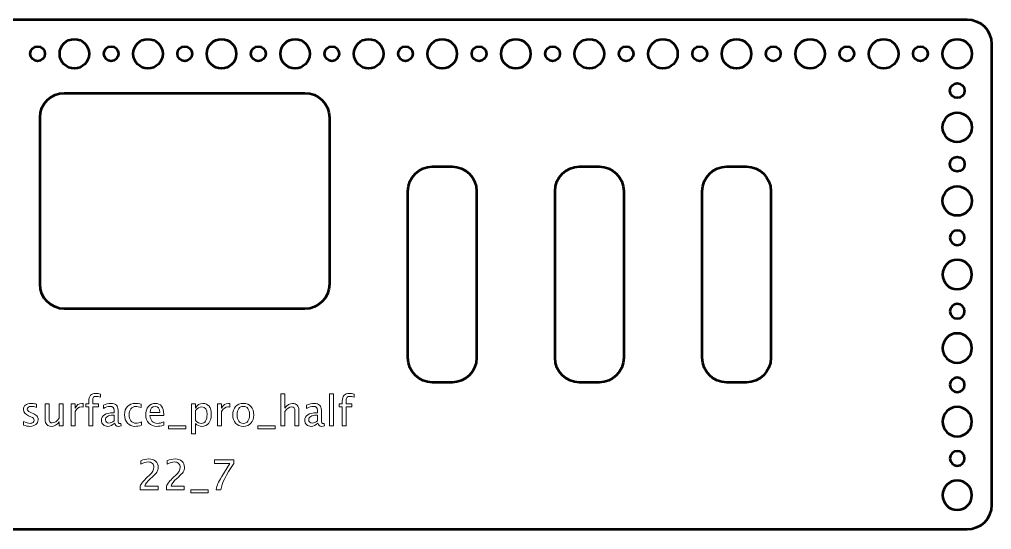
# Model space of a CAD drawing. Header units: centimetres. Extents: x -16.4 to 16.4, y -11.2 to 11.2.
# Drawn here: x -3.37 to 16.45, y 0.8 to 11.2 of the extents above; entities that cross this region are included whole.
import ezdxf

# ---------------------------------------------------------------- set-up
doc = ezdxf.new("R2010")
doc.units = ezdxf.units.CM
doc.header["$MEASUREMENT"] = 0
doc.layers.add('Layer 1', color=7, linetype='Continuous')

msp = doc.modelspace()

# ---------------------------------------------------------------- linework, layer by layer
at = {"layer": 'Layer 1', "lineweight": 53}
for centre, major_axis in [((-2.25001, 10.49999), (0, 0.30001)), ((-0.75001, 10.49999), (0, 0.30001)), ((0.74999, 10.49999), (0, 0.30001)), ((2.24999, 10.49999), (0, 0.30001)), ((3.74999, 10.49999), (0, 0.30001)), ((5.24999, 10.49999), (0, 0.30001)), ((6.74999, 10.49999), (0, 0.30001)), ((8.24999, 10.49999), (0, 0.30001)), ((9.74999, 10.49999), (0, 0.30001)), ((11.24999, 10.49999), (0, 0.30001)), ((12.74999, 10.49999), (0, 0.30001)), ((14.24999, 10.49999), (0, 0.30001)), ((15.74999, 10.49999), (0, 0.30001)), ((-3, 10.5), (0, 0.15)), ((-1.5, 10.5), (0, 0.15)), ((0, 10.5), (0, 0.15)), ((1.5, 10.5), (0, 0.15)), ((3, 10.5), (0, 0.15)), ((4.5, 10.5), (0, 0.15)), ((6, 10.5), (0, 0.15)), ((7.5, 10.5), (0, 0.15)), ((9, 10.5), (0, 0.15)), ((10.5, 10.5), (0, 0.15)), ((12, 10.5), (0, 0.15)), ((13.5, 10.5), (0, 0.15)), ((15, 10.5), (0, 0.15))]:
    msp.add_ellipse(centre, major_axis=major_axis, ratio=1, dxfattribs=at)
for points, knots in [([(16.45, 1.3), (16.45, 1.3), (16.45, 10.7), (16.45, 10.7), (16.45, 10.7), (16.45, 10.97614), (16.22614, 11.2), (15.95, 11.2), (15.95, 11.2), (15.95, 11.2), (-15.95, 11.2), (-15.95, 11.2), (-15.95, 11.2), (-16.22614, 11.2), (-16.45, 10.97614), (-16.45, 10.7), (-16.45, 10.7), (-16.45, 10.7), (-16.45, 1.3), (-16.45, 1.3), (-16.45, 1.3), (-16.45, 1.02386), (-16.22614, 0.8), (-15.95, 0.8), (-15.95, 0.8), (-15.95, 0.8), (15.95, 0.8), (15.95, 0.8), (15.95, 0.8), (16.22614, 0.8), (16.45, 1.02386), (16.45, 1.3)], [0, 0, 0, 0, 0.11111111, 0.11111111, 0.11111111, 0.11111111, 0.22222222, 0.22222222, 0.22222222, 0.22222222, 0.33333333, 0.33333333, 0.33333333, 0.33333333, 0.44444444, 0.44444444, 0.44444444, 0.44444444, 0.55555556, 0.55555556, 0.55555556, 0.55555556, 0.66666667, 0.66666667, 0.66666667, 0.66666667, 0.77777778, 0.77777778, 0.77777778, 0.77777778, 1, 1, 1, 1]), ([(15.9, 9.75), (15.9, 9.83284), (15.83284, 9.9), (15.75, 9.9), (15.75, 9.9), (15.66716, 9.9), (15.6, 9.83284), (15.6, 9.75), (15.6, 9.75), (15.6, 9.66716), (15.66716, 9.6), (15.75, 9.6), (15.75, 9.6), (15.83284, 9.6), (15.9, 9.66716), (15.9, 9.75)], [0, 0, 0, 0, 0.2, 0.2, 0.2, 0.2, 0.4, 0.4, 0.4, 0.4, 0.6, 0.6, 0.6, 0.6, 1, 1, 1, 1]), ([(2.95, 5.8), (2.95, 5.8), (2.95, 9.2), (2.95, 9.2), (2.95, 9.2), (2.95, 9.47614), (2.72614, 9.7), (2.45, 9.7), (2.45, 9.7), (2.45, 9.7), (-2.45, 9.7), (-2.45, 9.7), (-2.45, 9.7), (-2.72614, 9.7), (-2.95, 9.47614), (-2.95, 9.2), (-2.95, 9.2), (-2.95, 9.2), (-2.95, 5.8), (-2.95, 5.8), (-2.95, 5.8), (-2.95, 5.52386), (-2.72614, 5.3), (-2.45, 5.3), (-2.45, 5.3), (-2.45, 5.3), (2.45, 5.3), (2.45, 5.3), (2.45, 5.3), (2.72614, 5.3), (2.95, 5.52386), (2.95, 5.8)], [0, 0, 0, 0, 0.11111111, 0.11111111, 0.11111111, 0.11111111, 0.22222222, 0.22222222, 0.22222222, 0.22222222, 0.33333333, 0.33333333, 0.33333333, 0.33333333, 0.44444444, 0.44444444, 0.44444444, 0.44444444, 0.55555556, 0.55555556, 0.55555556, 0.55555556, 0.66666667, 0.66666667, 0.66666667, 0.66666667, 0.77777778, 0.77777778, 0.77777778, 0.77777778, 1, 1, 1, 1]), ([(16.05, 9), (16.05, 9.16569), (15.91569, 9.3), (15.75, 9.3), (15.75, 9.3), (15.58431, 9.3), (15.45, 9.16569), (15.45, 9), (15.45, 9), (15.45, 8.83431), (15.58431, 8.7), (15.75, 8.7), (15.75, 8.7), (15.91569, 8.7), (16.05, 8.83431), (16.05, 9)], [0, 0, 0, 0, 0.2, 0.2, 0.2, 0.2, 0.4, 0.4, 0.4, 0.4, 0.6, 0.6, 0.6, 0.6, 1, 1, 1, 1]), ([(15.9, 8.25), (15.9, 8.33284), (15.83284, 8.4), (15.75, 8.4), (15.75, 8.4), (15.66716, 8.4), (15.6, 8.33284), (15.6, 8.25), (15.6, 8.25), (15.6, 8.16716), (15.66716, 8.1), (15.75, 8.1), (15.75, 8.1), (15.83284, 8.1), (15.9, 8.16716), (15.9, 8.25)], [0, 0, 0, 0, 0.2, 0.2, 0.2, 0.2, 0.4, 0.4, 0.4, 0.4, 0.6, 0.6, 0.6, 0.6, 1, 1, 1, 1]), ([(5.95, 4.3), (5.95, 4.3), (5.95, 7.7), (5.95, 7.7), (5.95, 7.7), (5.95, 7.97614), (5.72614, 8.2), (5.45, 8.2), (5.45, 8.2), (5.45, 8.2), (5.05, 8.2), (5.05, 8.2), (5.05, 8.2), (4.77386, 8.2), (4.55, 7.97614), (4.55, 7.7), (4.55, 7.7), (4.55, 7.7), (4.55, 4.3), (4.55, 4.3), (4.55, 4.3), (4.55, 4.02386), (4.77386, 3.8), (5.05, 3.8), (5.05, 3.8), (5.05, 3.8), (5.45, 3.8), (5.45, 3.8), (5.45, 3.8), (5.72614, 3.8), (5.95, 4.02386), (5.95, 4.3)], [0, 0, 0, 0, 0.11111111, 0.11111111, 0.11111111, 0.11111111, 0.22222222, 0.22222222, 0.22222222, 0.22222222, 0.33333333, 0.33333333, 0.33333333, 0.33333333, 0.44444444, 0.44444444, 0.44444444, 0.44444444, 0.55555556, 0.55555556, 0.55555556, 0.55555556, 0.66666667, 0.66666667, 0.66666667, 0.66666667, 0.77777778, 0.77777778, 0.77777778, 0.77777778, 1, 1, 1, 1]), ([(8.95, 4.3), (8.95, 4.3), (8.95, 7.7), (8.95, 7.7), (8.95, 7.7), (8.95, 7.97614), (8.72614, 8.2), (8.45, 8.2), (8.45, 8.2), (8.45, 8.2), (8.05, 8.2), (8.05, 8.2), (8.05, 8.2), (7.77386, 8.2), (7.55, 7.97614), (7.55, 7.7), (7.55, 7.7), (7.55, 7.7), (7.55, 4.3), (7.55, 4.3), (7.55, 4.3), (7.55, 4.02386), (7.77386, 3.8), (8.05, 3.8), (8.05, 3.8), (8.05, 3.8), (8.45, 3.8), (8.45, 3.8), (8.45, 3.8), (8.72614, 3.8), (8.95, 4.02386), (8.95, 4.3)], [0, 0, 0, 0, 0.11111111, 0.11111111, 0.11111111, 0.11111111, 0.22222222, 0.22222222, 0.22222222, 0.22222222, 0.33333333, 0.33333333, 0.33333333, 0.33333333, 0.44444444, 0.44444444, 0.44444444, 0.44444444, 0.55555556, 0.55555556, 0.55555556, 0.55555556, 0.66666667, 0.66666667, 0.66666667, 0.66666667, 0.77777778, 0.77777778, 0.77777778, 0.77777778, 1, 1, 1, 1]), ([(11.95, 4.3), (11.95, 4.3), (11.95, 7.7), (11.95, 7.7), (11.95, 7.7), (11.95, 7.97614), (11.72614, 8.2), (11.45, 8.2), (11.45, 8.2), (11.45, 8.2), (11.05, 8.2), (11.05, 8.2), (11.05, 8.2), (10.77386, 8.2), (10.55, 7.97614), (10.55, 7.7), (10.55, 7.7), (10.55, 7.7), (10.55, 4.3), (10.55, 4.3), (10.55, 4.3), (10.55, 4.02386), (10.77386, 3.8), (11.05, 3.8), (11.05, 3.8), (11.05, 3.8), (11.45, 3.8), (11.45, 3.8), (11.45, 3.8), (11.72614, 3.8), (11.95, 4.02386), (11.95, 4.3)], [0, 0, 0, 0, 0.11111111, 0.11111111, 0.11111111, 0.11111111, 0.22222222, 0.22222222, 0.22222222, 0.22222222, 0.33333333, 0.33333333, 0.33333333, 0.33333333, 0.44444444, 0.44444444, 0.44444444, 0.44444444, 0.55555556, 0.55555556, 0.55555556, 0.55555556, 0.66666667, 0.66666667, 0.66666667, 0.66666667, 0.77777778, 0.77777778, 0.77777778, 0.77777778, 1, 1, 1, 1]), ([(16.05, 7.5), (16.05, 7.66569), (15.91569, 7.8), (15.75, 7.8), (15.75, 7.8), (15.58431, 7.8), (15.45, 7.66569), (15.45, 7.5), (15.45, 7.5), (15.45, 7.33431), (15.58431, 7.2), (15.75, 7.2), (15.75, 7.2), (15.91569, 7.2), (16.05, 7.33431), (16.05, 7.5)], [0, 0, 0, 0, 0.2, 0.2, 0.2, 0.2, 0.4, 0.4, 0.4, 0.4, 0.6, 0.6, 0.6, 0.6, 1, 1, 1, 1]), ([(15.6, 6.75), (15.6, 6.83284), (15.66716, 6.9), (15.75, 6.9), (15.75, 6.9), (15.83284, 6.9), (15.9, 6.83284), (15.9, 6.75), (15.9, 6.75), (15.9, 6.66716), (15.83284, 6.6), (15.75, 6.6), (15.75, 6.6), (15.66716, 6.6), (15.6, 6.66716), (15.6, 6.75)], [0, 0, 0, 0, 0.2, 0.2, 0.2, 0.2, 0.4, 0.4, 0.4, 0.4, 0.6, 0.6, 0.6, 0.6, 1, 1, 1, 1]), ([(15.45, 6), (15.45, 6.16569), (15.58431, 6.3), (15.75, 6.3), (15.75, 6.3), (15.91569, 6.3), (16.05, 6.16569), (16.05, 6), (16.05, 6), (16.05, 5.83431), (15.91569, 5.7), (15.75, 5.7), (15.75, 5.7), (15.58431, 5.7), (15.45, 5.83431), (15.45, 6)], [0, 0, 0, 0, 0.2, 0.2, 0.2, 0.2, 0.4, 0.4, 0.4, 0.4, 0.6, 0.6, 0.6, 0.6, 1, 1, 1, 1]), ([(15.6, 5.25), (15.6, 5.33284), (15.66716, 5.4), (15.75, 5.4), (15.75, 5.4), (15.83284, 5.4), (15.9, 5.33284), (15.9, 5.25), (15.9, 5.25), (15.9, 5.16716), (15.83284, 5.1), (15.75, 5.1), (15.75, 5.1), (15.66716, 5.1), (15.6, 5.16716), (15.6, 5.25)], [0, 0, 0, 0, 0.2, 0.2, 0.2, 0.2, 0.4, 0.4, 0.4, 0.4, 0.6, 0.6, 0.6, 0.6, 1, 1, 1, 1]), ([(15.45, 4.5), (15.45, 4.66569), (15.58431, 4.8), (15.75, 4.8), (15.75, 4.8), (15.91569, 4.8), (16.05, 4.66569), (16.05, 4.5), (16.05, 4.5), (16.05, 4.33431), (15.91569, 4.2), (15.75, 4.2), (15.75, 4.2), (15.58431, 4.2), (15.45, 4.33431), (15.45, 4.5)], [0, 0, 0, 0, 0.2, 0.2, 0.2, 0.2, 0.4, 0.4, 0.4, 0.4, 0.6, 0.6, 0.6, 0.6, 1, 1, 1, 1]), ([(15.6, 3.75), (15.6, 3.83284), (15.66716, 3.9), (15.75, 3.9), (15.75, 3.9), (15.83284, 3.9), (15.9, 3.83284), (15.9, 3.75), (15.9, 3.75), (15.9, 3.66716), (15.83284, 3.6), (15.75, 3.6), (15.75, 3.6), (15.66716, 3.6), (15.6, 3.66716), (15.6, 3.75)], [0, 0, 0, 0, 0.2, 0.2, 0.2, 0.2, 0.4, 0.4, 0.4, 0.4, 0.6, 0.6, 0.6, 0.6, 1, 1, 1, 1]), ([(15.45, 3), (15.45, 3.16569), (15.58431, 3.3), (15.75, 3.3), (15.75, 3.3), (15.91569, 3.3), (16.05, 3.16569), (16.05, 3), (16.05, 3), (16.05, 2.83431), (15.91569, 2.7), (15.75, 2.7), (15.75, 2.7), (15.58431, 2.7), (15.45, 2.83431), (15.45, 3)], [0, 0, 0, 0, 0.2, 0.2, 0.2, 0.2, 0.4, 0.4, 0.4, 0.4, 0.6, 0.6, 0.6, 0.6, 1, 1, 1, 1]), ([(15.6, 2.25), (15.6, 2.33284), (15.66716, 2.4), (15.75, 2.4), (15.75, 2.4), (15.83284, 2.4), (15.9, 2.33284), (15.9, 2.25), (15.9, 2.25), (15.9, 2.16716), (15.83284, 2.1), (15.75, 2.1), (15.75, 2.1), (15.66716, 2.1), (15.6, 2.16716), (15.6, 2.25)], [0, 0, 0, 0, 0.2, 0.2, 0.2, 0.2, 0.4, 0.4, 0.4, 0.4, 0.6, 0.6, 0.6, 0.6, 1, 1, 1, 1]), ([(15.45, 1.5), (15.45, 1.66569), (15.58431, 1.8), (15.75, 1.8), (15.75, 1.8), (15.91569, 1.8), (16.05, 1.66569), (16.05, 1.5), (16.05, 1.5), (16.05, 1.33431), (15.91569, 1.2), (15.75, 1.2), (15.75, 1.2), (15.58431, 1.2), (15.45, 1.33431), (15.45, 1.5)], [0, 0, 0, 0, 0.2, 0.2, 0.2, 0.2, 0.4, 0.4, 0.4, 0.4, 0.6, 0.6, 0.6, 0.6, 1, 1, 1, 1])]:
    msp.add_open_spline(points, degree=3, knots=knots, dxfattribs=at)
at = {"layer": 'Layer 1', "color": 5, "lineweight": 9}
for points, knots in [([(-1.95589, 2.91378), (-1.95589, 2.91378), (-1.95589, 3.30155), (-1.95589, 3.30155), (-1.95589, 3.30155), (-1.95589, 3.30155), (-2.01953, 3.30155), (-2.01953, 3.30155), (-2.01953, 3.30155), (-2.01953, 3.30155), (-2.01953, 3.36252), (-2.01953, 3.36252), (-2.01953, 3.36252), (-2.01953, 3.36252), (-1.95589, 3.36252), (-1.95589, 3.36252), (-1.95589, 3.36252), (-1.95589, 3.36252), (-1.95589, 3.41628), (-1.95589, 3.41628), (-1.95589, 3.41628), (-1.95589, 3.52324), (-1.90706, 3.57672), (-1.80942, 3.57672), (-1.80942, 3.57672), (-1.78204, 3.57672), (-1.751, 3.57221), (-1.71628, 3.56318), (-1.71628, 3.56318), (-1.71628, 3.56318), (-1.71628, 3.49798), (-1.71628, 3.49798), (-1.71628, 3.49798), (-1.75311, 3.50984), (-1.7826, 3.51576), (-1.80476, 3.51576), (-1.80476, 3.51576), (-1.83171, 3.51576), (-1.85006, 3.50941), (-1.85979, 3.49657), (-1.85979, 3.49657), (-1.86967, 3.48373), (-1.87461, 3.45988), (-1.87461, 3.42503), (-1.87461, 3.42503), (-1.87461, 3.42503), (-1.87461, 3.36252), (-1.87461, 3.36252), (-1.87461, 3.36252), (-1.87461, 3.36252), (-1.76186, 3.36252), (-1.76186, 3.36252), (-1.76186, 3.36252), (-1.76186, 3.36252), (-1.76186, 3.30155), (-1.76186, 3.30155), (-1.76186, 3.30155), (-1.76186, 3.30155), (-1.87461, 3.30155), (-1.87461, 3.30155), (-1.87461, 3.30155), (-1.87461, 3.30155), (-1.87461, 2.91378), (-1.87461, 2.91378), (-1.87461, 2.91378), (-1.87461, 2.91378), (-1.95589, 2.91378), (-1.95589, 2.91378)], [0, 0, 0, 0, 0.05555556, 0.05555556, 0.05555556, 0.05555556, 0.11111111, 0.11111111, 0.11111111, 0.11111111, 0.16666667, 0.16666667, 0.16666667, 0.16666667, 0.22222222, 0.22222222, 0.22222222, 0.22222222, 0.27777778, 0.27777778, 0.27777778, 0.27777778, 0.33333333, 0.33333333, 0.33333333, 0.33333333, 0.38888889, 0.38888889, 0.38888889, 0.38888889, 0.44444444, 0.44444444, 0.44444444, 0.44444444, 0.5, 0.5, 0.5, 0.5, 0.55555556, 0.55555556, 0.55555556, 0.55555556, 0.61111111, 0.61111111, 0.61111111, 0.61111111, 0.66666667, 0.66666667, 0.66666667, 0.66666667, 0.72222222, 0.72222222, 0.72222222, 0.72222222, 0.77777778, 0.77777778, 0.77777778, 0.77777778, 0.83333333, 0.83333333, 0.83333333, 0.83333333, 0.88888889, 0.88888889, 0.88888889, 0.88888889, 1, 1, 1, 1]), ([(3.21206, 2.91378), (3.21206, 2.91378), (3.21206, 3.30155), (3.21206, 3.30155), (3.21206, 3.30155), (3.21206, 3.30155), (3.14842, 3.30155), (3.14842, 3.30155), (3.14842, 3.30155), (3.14842, 3.30155), (3.14842, 3.36252), (3.14842, 3.36252), (3.14842, 3.36252), (3.14842, 3.36252), (3.21206, 3.36252), (3.21206, 3.36252), (3.21206, 3.36252), (3.21206, 3.36252), (3.21206, 3.41628), (3.21206, 3.41628), (3.21206, 3.41628), (3.21206, 3.52324), (3.26089, 3.57672), (3.35853, 3.57672), (3.35853, 3.57672), (3.38591, 3.57672), (3.41695, 3.57221), (3.45167, 3.56318), (3.45167, 3.56318), (3.45167, 3.56318), (3.45167, 3.49798), (3.45167, 3.49798), (3.45167, 3.49798), (3.41484, 3.50984), (3.38535, 3.51576), (3.36319, 3.51576), (3.36319, 3.51576), (3.33624, 3.51576), (3.31789, 3.50941), (3.30816, 3.49657), (3.30816, 3.49657), (3.29828, 3.48373), (3.29334, 3.45988), (3.29334, 3.42503), (3.29334, 3.42503), (3.29334, 3.42503), (3.29334, 3.36252), (3.29334, 3.36252), (3.29334, 3.36252), (3.29334, 3.36252), (3.40609, 3.36252), (3.40609, 3.36252), (3.40609, 3.36252), (3.40609, 3.36252), (3.40609, 3.30155), (3.40609, 3.30155), (3.40609, 3.30155), (3.40609, 3.30155), (3.29334, 3.30155), (3.29334, 3.30155), (3.29334, 3.30155), (3.29334, 3.30155), (3.29334, 2.91378), (3.29334, 2.91378), (3.29334, 2.91378), (3.29334, 2.91378), (3.21206, 2.91378), (3.21206, 2.91378)], [0, 0, 0, 0, 0.05555556, 0.05555556, 0.05555556, 0.05555556, 0.11111111, 0.11111111, 0.11111111, 0.11111111, 0.16666667, 0.16666667, 0.16666667, 0.16666667, 0.22222222, 0.22222222, 0.22222222, 0.22222222, 0.27777778, 0.27777778, 0.27777778, 0.27777778, 0.33333333, 0.33333333, 0.33333333, 0.33333333, 0.38888889, 0.38888889, 0.38888889, 0.38888889, 0.44444444, 0.44444444, 0.44444444, 0.44444444, 0.5, 0.5, 0.5, 0.5, 0.55555556, 0.55555556, 0.55555556, 0.55555556, 0.61111111, 0.61111111, 0.61111111, 0.61111111, 0.66666667, 0.66666667, 0.66666667, 0.66666667, 0.72222222, 0.72222222, 0.72222222, 0.72222222, 0.77777778, 0.77777778, 0.77777778, 0.77777778, 0.83333333, 0.83333333, 0.83333333, 0.83333333, 0.88888889, 0.88888889, 0.88888889, 0.88888889, 1, 1, 1, 1]), ([(-3.29081, 2.92987), (-3.29081, 2.92987), (-3.29081, 3.00437), (-3.29081, 3.00437), (-3.29081, 3.00437), (-3.23761, 2.97784), (-3.19146, 2.96458), (-3.15209, 2.96458), (-3.15209, 2.96458), (-3.12867, 2.96458), (-3.1092, 2.97093), (-3.09381, 2.98363), (-3.09381, 2.98363), (-3.07843, 2.99619), (-3.07067, 3.01199), (-3.07067, 3.03104), (-3.07067, 3.03104), (-3.07067, 3.05884), (-3.09226, 3.08184), (-3.13544, 3.10005), (-3.13544, 3.10005), (-3.13544, 3.10005), (-3.183, 3.12023), (-3.183, 3.12023), (-3.183, 3.12023), (-3.25313, 3.1493), (-3.28827, 3.19135), (-3.28827, 3.24596), (-3.28827, 3.24596), (-3.28827, 3.28504), (-3.27444, 3.31581), (-3.24678, 3.33824), (-3.24678, 3.33824), (-3.21912, 3.36068), (-3.18116, 3.37183), (-3.13304, 3.37183), (-3.13304, 3.37183), (-3.10807, 3.37183), (-3.07702, 3.36844), (-3.04019, 3.36153), (-3.04019, 3.36153), (-3.04019, 3.36153), (-3.02326, 3.35828), (-3.02326, 3.35828), (-3.02326, 3.35828), (-3.02326, 3.35828), (-3.02326, 3.29055), (-3.02326, 3.29055), (-3.02326, 3.29055), (-3.06856, 3.30409), (-3.10468, 3.31087), (-3.13163, 3.31087), (-3.13163, 3.31087), (-3.15534, 3.31087), (-3.17411, 3.30565), (-3.18836, 3.29535), (-3.18836, 3.29535), (-3.20247, 3.28504), (-3.20953, 3.27122), (-3.20953, 3.25386), (-3.20953, 3.25386), (-3.20953, 3.22945), (-3.18977, 3.2087), (-3.15012, 3.19191), (-3.15012, 3.19191), (-3.15012, 3.19191), (-3.11103, 3.1754), (-3.11103, 3.1754), (-3.11103, 3.1754), (-3.06672, 3.15677), (-3.03539, 3.13702), (-3.01705, 3.11628), (-3.01705, 3.11628), (-2.99856, 3.09553), (-2.98939, 3.06957), (-2.98939, 3.03852), (-2.98939, 3.03852), (-2.98939, 2.99915), (-3.00491, 2.96684), (-3.0361, 2.94158), (-3.0361, 2.94158), (-3.06714, 2.91632), (-3.10694, 2.90362), (-3.15534, 2.90362), (-3.15534, 2.90362), (-3.19259, 2.90362), (-3.23761, 2.91237), (-3.29081, 2.92987)], [0, 0, 0, 0, 0.04347826, 0.04347826, 0.04347826, 0.04347826, 0.08695652, 0.08695652, 0.08695652, 0.08695652, 0.13043478, 0.13043478, 0.13043478, 0.13043478, 0.17391304, 0.17391304, 0.17391304, 0.17391304, 0.2173913, 0.2173913, 0.2173913, 0.2173913, 0.26086957, 0.26086957, 0.26086957, 0.26086957, 0.30434783, 0.30434783, 0.30434783, 0.30434783, 0.34782609, 0.34782609, 0.34782609, 0.34782609, 0.39130435, 0.39130435, 0.39130435, 0.39130435, 0.43478261, 0.43478261, 0.43478261, 0.43478261, 0.47826087, 0.47826087, 0.47826087, 0.47826087, 0.52173913, 0.52173913, 0.52173913, 0.52173913, 0.56521739, 0.56521739, 0.56521739, 0.56521739, 0.60869565, 0.60869565, 0.60869565, 0.60869565, 0.65217391, 0.65217391, 0.65217391, 0.65217391, 0.69565217, 0.69565217, 0.69565217, 0.69565217, 0.73913043, 0.73913043, 0.73913043, 0.73913043, 0.7826087, 0.7826087, 0.7826087, 0.7826087, 0.82608696, 0.82608696, 0.82608696, 0.82608696, 0.86956522, 0.86956522, 0.86956522, 0.86956522, 0.91304348, 0.91304348, 0.91304348, 0.91304348, 1, 1, 1, 1]), ([(-2.31756, 2.91378), (-2.31756, 2.91378), (-2.31756, 3.36252), (-2.31756, 3.36252), (-2.31756, 3.36252), (-2.31756, 3.36252), (-2.23628, 3.36252), (-2.23628, 3.36252), (-2.23628, 3.36252), (-2.23628, 3.36252), (-2.23628, 3.27771), (-2.23628, 3.27771), (-2.23628, 3.27771), (-2.20396, 3.3405), (-2.15712, 3.37183), (-2.09559, 3.37183), (-2.09559, 3.37183), (-2.08727, 3.37183), (-2.07852, 3.37112), (-2.06949, 3.36971), (-2.06949, 3.36971), (-2.06949, 3.36971), (-2.06949, 3.29365), (-2.06949, 3.29365), (-2.06949, 3.29365), (-2.0836, 3.29831), (-2.09601, 3.30071), (-2.10674, 3.30071), (-2.10674, 3.30071), (-2.15839, 3.30071), (-2.20157, 3.27023), (-2.23628, 3.20913), (-2.23628, 3.20913), (-2.23628, 3.20913), (-2.23628, 2.91378), (-2.23628, 2.91378), (-2.23628, 2.91378), (-2.23628, 2.91378), (-2.31756, 2.91378), (-2.31756, 2.91378)], [0, 0, 0, 0, 0.09090909, 0.09090909, 0.09090909, 0.09090909, 0.18181818, 0.18181818, 0.18181818, 0.18181818, 0.27272727, 0.27272727, 0.27272727, 0.27272727, 0.36363636, 0.36363636, 0.36363636, 0.36363636, 0.45454545, 0.45454545, 0.45454545, 0.45454545, 0.54545455, 0.54545455, 0.54545455, 0.54545455, 0.63636364, 0.63636364, 0.63636364, 0.63636364, 0.72727273, 0.72727273, 0.72727273, 0.72727273, 0.81818182, 0.81818182, 0.81818182, 0.81818182, 1, 1, 1, 1]), ([(-1.42856, 2.97093), (-1.47738, 2.92606), (-1.52437, 2.90362), (-1.56953, 2.90362), (-1.56953, 2.90362), (-1.60664, 2.90362), (-1.63754, 2.91519), (-1.66196, 2.93847), (-1.66196, 2.93847), (-1.68651, 2.96176), (-1.69879, 2.99111), (-1.69879, 3.02653), (-1.69879, 3.02653), (-1.69879, 3.07549), (-1.67818, 3.11317), (-1.63698, 3.13942), (-1.63698, 3.13942), (-1.59577, 3.16566), (-1.53665, 3.17879), (-1.4596, 3.17879), (-1.4596, 3.17879), (-1.4596, 3.17879), (-1.44055, 3.17879), (-1.44055, 3.17879), (-1.44055, 3.17879), (-1.44055, 3.17879), (-1.44055, 3.23283), (-1.44055, 3.23283), (-1.44055, 3.23283), (-1.44055, 3.2849), (-1.46765, 3.31087), (-1.52197, 3.31087), (-1.52197, 3.31087), (-1.56402, 3.31087), (-1.61003, 3.2976), (-1.65984, 3.27107), (-1.65984, 3.27107), (-1.65984, 3.27107), (-1.65984, 3.33796), (-1.65984, 3.33796), (-1.65984, 3.33796), (-1.60509, 3.36054), (-1.55344, 3.37183), (-1.50504, 3.37183), (-1.50504, 3.37183), (-1.45523, 3.37183), (-1.4184, 3.36054), (-1.39483, 3.33782), (-1.39483, 3.33782), (-1.37113, 3.3151), (-1.35927, 3.28011), (-1.35927, 3.23283), (-1.35927, 3.23283), (-1.35927, 3.23283), (-1.35927, 3.03006), (-1.35927, 3.03006), (-1.35927, 3.03006), (-1.35927, 2.98363), (-1.34502, 2.96035), (-1.31637, 2.96035), (-1.31637, 2.96035), (-1.31285, 2.96035), (-1.30762, 2.96091), (-1.30071, 2.96204), (-1.30071, 2.96204), (-1.30071, 2.96204), (-1.29492, 2.91688), (-1.29492, 2.91688), (-1.29492, 2.91688), (-1.31341, 2.90799), (-1.33373, 2.90362), (-1.35603, 2.90362), (-1.35603, 2.90362), (-1.39399, 2.90362), (-1.41812, 2.92606), (-1.42856, 2.97093)], [0, 0, 0, 0, 0.05, 0.05, 0.05, 0.05, 0.1, 0.1, 0.1, 0.1, 0.15, 0.15, 0.15, 0.15, 0.2, 0.2, 0.2, 0.2, 0.25, 0.25, 0.25, 0.25, 0.3, 0.3, 0.3, 0.3, 0.35, 0.35, 0.35, 0.35, 0.4, 0.4, 0.4, 0.4, 0.45, 0.45, 0.45, 0.45, 0.5, 0.5, 0.5, 0.5, 0.55, 0.55, 0.55, 0.55, 0.6, 0.6, 0.6, 0.6, 0.65, 0.65, 0.65, 0.65, 0.7, 0.7, 0.7, 0.7, 0.75, 0.75, 0.75, 0.75, 0.8, 0.8, 0.8, 0.8, 0.85, 0.85, 0.85, 0.85, 0.9, 0.9, 0.9, 0.9, 1, 1, 1, 1]), ([(-0.88077, 2.92733), (-0.9334, 2.91152), (-0.97884, 2.90362), (-1.01708, 2.90362), (-1.01708, 2.90362), (-1.07776, 2.90362), (-1.12799, 2.92606), (-1.16793, 2.97079), (-1.16793, 2.97079), (-1.20786, 3.01566), (-1.2279, 3.07225), (-1.2279, 3.14041), (-1.2279, 3.14041), (-1.2279, 3.21322), (-1.20814, 3.27009), (-1.16863, 3.31073), (-1.16863, 3.31073), (-1.12912, 3.35151), (-1.07395, 3.37183), (-1.00311, 3.37183), (-1.00311, 3.37183), (-0.96825, 3.37183), (-0.92903, 3.36703), (-0.88585, 3.35744), (-0.88585, 3.35744), (-0.88585, 3.35744), (-0.88585, 3.28885), (-0.88585, 3.28885), (-0.88585, 3.28885), (-0.93171, 3.3024), (-0.9691, 3.30917), (-0.99789, 3.30917), (-0.99789, 3.30917), (-1.03966, 3.30917), (-1.0731, 3.29351), (-1.09808, 3.26233), (-1.09808, 3.26233), (-1.12305, 3.23114), (-1.13561, 3.18951), (-1.13561, 3.13758), (-1.13561, 3.13758), (-1.13561, 3.08721), (-1.12263, 3.04657), (-1.09681, 3.01538), (-1.09681, 3.01538), (-1.07098, 2.98434), (-1.03726, 2.96881), (-0.99535, 2.96881), (-0.99535, 2.96881), (-0.95824, 2.96881), (-0.92014, 2.97841), (-0.88077, 2.9976), (-0.88077, 2.9976), (-0.88077, 2.9976), (-0.88077, 2.92733), (-0.88077, 2.92733)], [0, 0, 0, 0, 0.06666667, 0.06666667, 0.06666667, 0.06666667, 0.13333333, 0.13333333, 0.13333333, 0.13333333, 0.2, 0.2, 0.2, 0.2, 0.26666667, 0.26666667, 0.26666667, 0.26666667, 0.33333333, 0.33333333, 0.33333333, 0.33333333, 0.4, 0.4, 0.4, 0.4, 0.46666667, 0.46666667, 0.46666667, 0.46666667, 0.53333333, 0.53333333, 0.53333333, 0.53333333, 0.6, 0.6, 0.6, 0.6, 0.66666667, 0.66666667, 0.66666667, 0.66666667, 0.73333333, 0.73333333, 0.73333333, 0.73333333, 0.8, 0.8, 0.8, 0.8, 0.86666667, 0.86666667, 0.86666667, 0.86666667, 1, 1, 1, 1]), ([(-0.42935, 2.92817), (-0.48396, 2.9118), (-0.53066, 2.90362), (-0.56961, 2.90362), (-0.56961, 2.90362), (-0.63607, 2.90362), (-0.69012, 2.92563), (-0.73175, 2.96952), (-0.73175, 2.96952), (-0.77338, 3.0134), (-0.79426, 3.07027), (-0.79426, 3.14026), (-0.79426, 3.14026), (-0.79426, 3.20814), (-0.77592, 3.26388), (-0.73909, 3.30748), (-0.73909, 3.30748), (-0.70226, 3.35094), (-0.65512, 3.37268), (-0.59769, 3.37268), (-0.59769, 3.37268), (-0.54336, 3.37268), (-0.50131, 3.35334), (-0.47168, 3.31468), (-0.47168, 3.31468), (-0.44205, 3.27601), (-0.42723, 3.22126), (-0.42723, 3.15028), (-0.42723, 3.15028), (-0.42723, 3.15028), (-0.42765, 3.12545), (-0.42765, 3.12545), (-0.42765, 3.12545), (-0.42765, 3.12545), (-0.71129, 3.12545), (-0.71129, 3.12545), (-0.71129, 3.12545), (-0.69943, 3.0182), (-0.64708, 2.96458), (-0.55437, 2.96458), (-0.55437, 2.96458), (-0.52036, 2.96458), (-0.47873, 2.97418), (-0.42935, 2.99337), (-0.42935, 2.99337), (-0.42935, 2.99337), (-0.42935, 2.92817), (-0.42935, 2.92817)], [0, 0, 0, 0, 0.07692308, 0.07692308, 0.07692308, 0.07692308, 0.15384615, 0.15384615, 0.15384615, 0.15384615, 0.23076923, 0.23076923, 0.23076923, 0.23076923, 0.30769231, 0.30769231, 0.30769231, 0.30769231, 0.38461538, 0.38461538, 0.38461538, 0.38461538, 0.46153846, 0.46153846, 0.46153846, 0.46153846, 0.53846154, 0.53846154, 0.53846154, 0.53846154, 0.61538462, 0.61538462, 0.61538462, 0.61538462, 0.69230769, 0.69230769, 0.69230769, 0.69230769, 0.76923077, 0.76923077, 0.76923077, 0.76923077, 0.84615385, 0.84615385, 0.84615385, 0.84615385, 1, 1, 1, 1]), ([(0.13638, 2.75037), (0.13638, 2.75037), (0.13638, 3.36252), (0.13638, 3.36252), (0.13638, 3.36252), (0.13638, 3.36252), (0.21766, 3.36252), (0.21766, 3.36252), (0.21766, 3.36252), (0.21766, 3.36252), (0.21766, 3.27771), (0.21766, 3.27771), (0.21766, 3.27771), (0.25096, 3.3405), (0.30106, 3.37183), (0.3678, 3.37183), (0.3678, 3.37183), (0.42185, 3.37183), (0.46432, 3.35221), (0.49537, 3.31284), (0.49537, 3.31284), (0.52641, 3.27347), (0.54194, 3.21971), (0.54194, 3.15155), (0.54194, 3.15155), (0.54194, 3.07733), (0.5243, 3.01736), (0.48916, 2.97192), (0.48916, 2.97192), (0.45402, 2.92634), (0.40774, 2.90362), (0.35045, 2.90362), (0.35045, 2.90362), (0.29725, 2.90362), (0.25294, 2.92394), (0.21766, 2.96472), (0.21766, 2.96472), (0.21766, 2.96472), (0.21766, 2.75037), (0.21766, 2.75037), (0.21766, 2.75037), (0.21766, 2.75037), (0.13638, 2.75037), (0.13638, 2.75037)], [0, 0, 0, 0, 0.08333333, 0.08333333, 0.08333333, 0.08333333, 0.16666667, 0.16666667, 0.16666667, 0.16666667, 0.25, 0.25, 0.25, 0.25, 0.33333333, 0.33333333, 0.33333333, 0.33333333, 0.41666667, 0.41666667, 0.41666667, 0.41666667, 0.5, 0.5, 0.5, 0.5, 0.58333333, 0.58333333, 0.58333333, 0.58333333, 0.66666667, 0.66666667, 0.66666667, 0.66666667, 0.75, 0.75, 0.75, 0.75, 0.83333333, 0.83333333, 0.83333333, 0.83333333, 1, 1, 1, 1]), ([(0.66922, 2.91378), (0.66922, 2.91378), (0.66922, 3.36252), (0.66922, 3.36252), (0.66922, 3.36252), (0.66922, 3.36252), (0.7505, 3.36252), (0.7505, 3.36252), (0.7505, 3.36252), (0.7505, 3.36252), (0.7505, 3.27771), (0.7505, 3.27771), (0.7505, 3.27771), (0.78282, 3.3405), (0.82966, 3.37183), (0.89119, 3.37183), (0.89119, 3.37183), (0.89951, 3.37183), (0.90826, 3.37112), (0.91729, 3.36971), (0.91729, 3.36971), (0.91729, 3.36971), (0.91729, 3.29365), (0.91729, 3.29365), (0.91729, 3.29365), (0.90318, 3.29831), (0.89077, 3.30071), (0.88004, 3.30071), (0.88004, 3.30071), (0.82839, 3.30071), (0.78521, 3.27023), (0.7505, 3.20913), (0.7505, 3.20913), (0.7505, 3.20913), (0.7505, 2.91378), (0.7505, 2.91378), (0.7505, 2.91378), (0.7505, 2.91378), (0.66922, 2.91378), (0.66922, 2.91378)], [0, 0, 0, 0, 0.09090909, 0.09090909, 0.09090909, 0.09090909, 0.18181818, 0.18181818, 0.18181818, 0.18181818, 0.27272727, 0.27272727, 0.27272727, 0.27272727, 0.36363636, 0.36363636, 0.36363636, 0.36363636, 0.45454545, 0.45454545, 0.45454545, 0.45454545, 0.54545455, 0.54545455, 0.54545455, 0.54545455, 0.63636364, 0.63636364, 0.63636364, 0.63636364, 0.72727273, 0.72727273, 0.72727273, 0.72727273, 0.81818182, 0.81818182, 0.81818182, 0.81818182, 1, 1, 1, 1]), ([(1.1943, 2.90362), (1.1284, 2.90362), (1.07619, 2.92465), (1.0378, 2.9667), (1.0378, 2.9667), (0.99928, 3.00875), (0.98009, 3.0659), (0.98009, 3.13801), (0.98009, 3.13801), (0.98009, 3.20997), (0.99928, 3.26698), (1.0378, 3.30889), (1.0378, 3.30889), (1.07619, 3.3508), (1.1284, 3.37183), (1.1943, 3.37183), (1.1943, 3.37183), (1.2602, 3.37183), (1.31241, 3.3508), (1.35079, 3.30889), (1.35079, 3.30889), (1.38931, 3.26698), (1.40851, 3.20997), (1.40851, 3.13801), (1.40851, 3.13801), (1.40851, 3.0659), (1.38931, 3.00875), (1.35079, 2.9667), (1.35079, 2.9667), (1.31241, 2.92465), (1.2602, 2.90362), (1.1943, 2.90362)], [0, 0, 0, 0, 0.11111111, 0.11111111, 0.11111111, 0.11111111, 0.22222222, 0.22222222, 0.22222222, 0.22222222, 0.33333333, 0.33333333, 0.33333333, 0.33333333, 0.44444444, 0.44444444, 0.44444444, 0.44444444, 0.55555556, 0.55555556, 0.55555556, 0.55555556, 0.66666667, 0.66666667, 0.66666667, 0.66666667, 0.77777778, 0.77777778, 0.77777778, 0.77777778, 1, 1, 1, 1]), ([(1.95913, 2.91378), (1.95913, 2.91378), (1.95913, 3.56656), (1.95913, 3.56656), (1.95913, 3.56656), (1.95913, 3.56656), (2.04041, 3.56656), (2.04041, 3.56656), (2.04041, 3.56656), (2.04041, 3.56656), (2.04041, 3.27771), (2.04041, 3.27771), (2.04041, 3.27771), (2.08345, 3.3405), (2.13623, 3.37183), (2.1986, 3.37183), (2.1986, 3.37183), (2.23783, 3.37183), (2.26901, 3.35955), (2.29201, 3.33486), (2.29201, 3.33486), (2.31501, 3.3103), (2.32659, 3.27714), (2.32659, 3.23566), (2.32659, 3.23566), (2.32659, 3.23566), (2.32659, 2.91378), (2.32659, 2.91378), (2.32659, 2.91378), (2.32659, 2.91378), (2.2453, 2.91378), (2.2453, 2.91378), (2.2453, 2.91378), (2.2453, 2.91378), (2.2453, 3.20913), (2.2453, 3.20913), (2.2453, 3.20913), (2.2453, 3.24243), (2.24037, 3.26614), (2.23063, 3.28025), (2.23063, 3.28025), (2.22075, 3.2945), (2.20452, 3.30155), (2.1818, 3.30155), (2.1818, 3.30155), (2.13185, 3.30155), (2.08472, 3.26896), (2.04041, 3.20376), (2.04041, 3.20376), (2.04041, 3.20376), (2.04041, 2.91378), (2.04041, 2.91378), (2.04041, 2.91378), (2.04041, 2.91378), (1.95913, 2.91378), (1.95913, 2.91378)], [0, 0, 0, 0, 0.06666667, 0.06666667, 0.06666667, 0.06666667, 0.13333333, 0.13333333, 0.13333333, 0.13333333, 0.2, 0.2, 0.2, 0.2, 0.26666667, 0.26666667, 0.26666667, 0.26666667, 0.33333333, 0.33333333, 0.33333333, 0.33333333, 0.4, 0.4, 0.4, 0.4, 0.46666667, 0.46666667, 0.46666667, 0.46666667, 0.53333333, 0.53333333, 0.53333333, 0.53333333, 0.6, 0.6, 0.6, 0.6, 0.66666667, 0.66666667, 0.66666667, 0.66666667, 0.73333333, 0.73333333, 0.73333333, 0.73333333, 0.8, 0.8, 0.8, 0.8, 0.86666667, 0.86666667, 0.86666667, 0.86666667, 1, 1, 1, 1]), ([(2.71591, 2.97093), (2.66709, 2.92606), (2.6201, 2.90362), (2.57494, 2.90362), (2.57494, 2.90362), (2.53783, 2.90362), (2.50693, 2.91519), (2.48251, 2.93847), (2.48251, 2.93847), (2.45796, 2.96176), (2.44568, 2.99111), (2.44568, 3.02653), (2.44568, 3.02653), (2.44568, 3.07549), (2.46629, 3.11317), (2.50749, 3.13942), (2.50749, 3.13942), (2.5487, 3.16566), (2.60782, 3.17879), (2.68487, 3.17879), (2.68487, 3.17879), (2.68487, 3.17879), (2.70392, 3.17879), (2.70392, 3.17879), (2.70392, 3.17879), (2.70392, 3.17879), (2.70392, 3.23283), (2.70392, 3.23283), (2.70392, 3.23283), (2.70392, 3.2849), (2.67682, 3.31087), (2.6225, 3.31087), (2.6225, 3.31087), (2.58045, 3.31087), (2.53444, 3.2976), (2.48463, 3.27107), (2.48463, 3.27107), (2.48463, 3.27107), (2.48463, 3.33796), (2.48463, 3.33796), (2.48463, 3.33796), (2.53938, 3.36054), (2.59103, 3.37183), (2.63943, 3.37183), (2.63943, 3.37183), (2.68924, 3.37183), (2.72607, 3.36054), (2.74964, 3.33782), (2.74964, 3.33782), (2.77334, 3.3151), (2.7852, 3.28011), (2.7852, 3.23283), (2.7852, 3.23283), (2.7852, 3.23283), (2.7852, 3.03006), (2.7852, 3.03006), (2.7852, 3.03006), (2.7852, 2.98363), (2.79945, 2.96035), (2.8281, 2.96035), (2.8281, 2.96035), (2.83162, 2.96035), (2.83685, 2.96091), (2.84376, 2.96204), (2.84376, 2.96204), (2.84376, 2.96204), (2.84955, 2.91688), (2.84955, 2.91688), (2.84955, 2.91688), (2.83106, 2.90799), (2.81074, 2.90362), (2.78844, 2.90362), (2.78844, 2.90362), (2.75048, 2.90362), (2.72635, 2.92606), (2.71591, 2.97093)], [0, 0, 0, 0, 0.05, 0.05, 0.05, 0.05, 0.1, 0.1, 0.1, 0.1, 0.15, 0.15, 0.15, 0.15, 0.2, 0.2, 0.2, 0.2, 0.25, 0.25, 0.25, 0.25, 0.3, 0.3, 0.3, 0.3, 0.35, 0.35, 0.35, 0.35, 0.4, 0.4, 0.4, 0.4, 0.45, 0.45, 0.45, 0.45, 0.5, 0.5, 0.5, 0.5, 0.55, 0.55, 0.55, 0.55, 0.6, 0.6, 0.6, 0.6, 0.65, 0.65, 0.65, 0.65, 0.7, 0.7, 0.7, 0.7, 0.75, 0.75, 0.75, 0.75, 0.8, 0.8, 0.8, 0.8, 0.85, 0.85, 0.85, 0.85, 0.9, 0.9, 0.9, 0.9, 1, 1, 1, 1]), ([(2.95213, 2.91378), (2.95213, 2.91378), (2.95213, 3.56656), (2.95213, 3.56656), (2.95213, 3.56656), (2.95213, 3.56656), (3.03341, 3.56656), (3.03341, 3.56656), (3.03341, 3.56656), (3.03341, 3.56656), (3.03341, 2.91378), (3.03341, 2.91378), (3.03341, 2.91378), (3.03341, 2.91378), (2.95213, 2.91378), (2.95213, 2.91378)], [0, 0, 0, 0, 0.2, 0.2, 0.2, 0.2, 0.4, 0.4, 0.4, 0.4, 0.6, 0.6, 0.6, 0.6, 1, 1, 1, 1]), ([(-2.56197, 2.91378), (-2.56197, 2.91378), (-2.56197, 2.99816), (-2.56197, 2.99816), (-2.56197, 2.99816), (-2.60529, 2.93509), (-2.65792, 2.90362), (-2.71973, 2.90362), (-2.71973, 2.90362), (-2.75896, 2.90362), (-2.79014, 2.9159), (-2.81329, 2.94059), (-2.81329, 2.94059), (-2.83657, 2.96529), (-2.84814, 2.99845), (-2.84814, 3.04036), (-2.84814, 3.04036), (-2.84814, 3.04036), (-2.84814, 3.36252), (-2.84814, 3.36252), (-2.84814, 3.36252), (-2.84814, 3.36252), (-2.76686, 3.36252), (-2.76686, 3.36252), (-2.76686, 3.36252), (-2.76686, 3.36252), (-2.76686, 3.06689), (-2.76686, 3.06689), (-2.76686, 3.06689), (-2.76686, 3.03316), (-2.76192, 3.00931), (-2.75218, 2.9952), (-2.75218, 2.9952), (-2.74231, 2.98095), (-2.72594, 2.97389), (-2.70294, 2.97389), (-2.70294, 2.97389), (-2.65326, 2.97389), (-2.60613, 3.00649), (-2.56197, 3.07183), (-2.56197, 3.07183), (-2.56197, 3.07183), (-2.56197, 3.36252), (-2.56197, 3.36252), (-2.56197, 3.36252), (-2.56197, 3.36252), (-2.48068, 3.36252), (-2.48068, 3.36252), (-2.48068, 3.36252), (-2.48068, 3.36252), (-2.48068, 2.91378), (-2.48068, 2.91378), (-2.48068, 2.91378), (-2.48068, 2.91378), (-2.56197, 2.91378), (-2.56197, 2.91378)], [0, 0, 0, 0, 0.06666667, 0.06666667, 0.06666667, 0.06666667, 0.13333333, 0.13333333, 0.13333333, 0.13333333, 0.2, 0.2, 0.2, 0.2, 0.26666667, 0.26666667, 0.26666667, 0.26666667, 0.33333333, 0.33333333, 0.33333333, 0.33333333, 0.4, 0.4, 0.4, 0.4, 0.46666667, 0.46666667, 0.46666667, 0.46666667, 0.53333333, 0.53333333, 0.53333333, 0.53333333, 0.6, 0.6, 0.6, 0.6, 0.66666667, 0.66666667, 0.66666667, 0.66666667, 0.73333333, 0.73333333, 0.73333333, 0.73333333, 0.8, 0.8, 0.8, 0.8, 0.86666667, 0.86666667, 0.86666667, 0.86666667, 1, 1, 1, 1]), ([(-0.70705, 3.18641), (-0.70705, 3.18641), (-0.50893, 3.18641), (-0.50893, 3.18641), (-0.50893, 3.18641), (-0.50893, 3.26995), (-0.54012, 3.31171), (-0.60235, 3.31171), (-0.60235, 3.31171), (-0.665, 3.31171), (-0.69986, 3.26995), (-0.70705, 3.18641)], [0, 0, 0, 0, 0.25, 0.25, 0.25, 0.25, 0.5, 0.5, 0.5, 0.5, 1, 1, 1, 1]), ([(0.21766, 3.02074), (0.25957, 2.98335), (0.29951, 2.96458), (0.33746, 2.96458), (0.33746, 2.96458), (0.37486, 2.96458), (0.40379, 2.98024), (0.42411, 3.01143), (0.42411, 3.01143), (0.44457, 3.04261), (0.45473, 3.0865), (0.45473, 3.14323), (0.45473, 3.14323), (0.45473, 3.24821), (0.42001, 3.30071), (0.35059, 3.30071), (0.35059, 3.30071), (0.30515, 3.30071), (0.26084, 3.27615), (0.21766, 3.22691), (0.21766, 3.22691), (0.21766, 3.22691), (0.21766, 3.02074), (0.21766, 3.02074)], [0, 0, 0, 0, 0.14285714, 0.14285714, 0.14285714, 0.14285714, 0.28571429, 0.28571429, 0.28571429, 0.28571429, 0.42857143, 0.42857143, 0.42857143, 0.42857143, 0.57142857, 0.57142857, 0.57142857, 0.57142857, 0.71428571, 0.71428571, 0.71428571, 0.71428571, 1, 1, 1, 1]), ([(1.19416, 2.96458), (1.23437, 2.96458), (1.2657, 2.97968), (1.288, 3.01002), (1.288, 3.01002), (1.31015, 3.04022), (1.3213, 3.08297), (1.3213, 3.13801), (1.3213, 3.13801), (1.3213, 3.1929), (1.31015, 3.23551), (1.288, 3.26571), (1.288, 3.26571), (1.2657, 3.29577), (1.23437, 3.31087), (1.19416, 3.31087), (1.19416, 3.31087), (1.1538, 3.31087), (1.12247, 3.29577), (1.10046, 3.26571), (1.10046, 3.26571), (1.0783, 3.23551), (1.0673, 3.1929), (1.0673, 3.13801), (1.0673, 3.13801), (1.0673, 3.08297), (1.0783, 3.04022), (1.10046, 3.01002), (1.10046, 3.01002), (1.12247, 2.97968), (1.1538, 2.96458), (1.19416, 2.96458)], [0, 0, 0, 0, 0.11111111, 0.11111111, 0.11111111, 0.11111111, 0.22222222, 0.22222222, 0.22222222, 0.22222222, 0.33333333, 0.33333333, 0.33333333, 0.33333333, 0.44444444, 0.44444444, 0.44444444, 0.44444444, 0.55555556, 0.55555556, 0.55555556, 0.55555556, 0.66666667, 0.66666667, 0.66666667, 0.66666667, 0.77777778, 0.77777778, 0.77777778, 0.77777778, 1, 1, 1, 1]), ([(-1.44055, 3.01524), (-1.44055, 3.01524), (-1.44055, 3.13053), (-1.44055, 3.13053), (-1.44055, 3.13053), (-1.44055, 3.13053), (-1.46666, 3.13137), (-1.46666, 3.13137), (-1.46666, 3.13137), (-1.51181, 3.13137), (-1.54822, 3.12305), (-1.57602, 3.1064), (-1.57602, 3.1064), (-1.60368, 3.08961), (-1.61751, 3.06745), (-1.61751, 3.03979), (-1.61751, 3.03979), (-1.61751, 3.02046), (-1.61059, 3.00409), (-1.5969, 2.99069), (-1.5969, 2.99069), (-1.58307, 2.97728), (-1.56628, 2.97051), (-1.54639, 2.97051), (-1.54639, 2.97051), (-1.51252, 2.97051), (-1.47724, 2.98546), (-1.44055, 3.01524)], [0, 0, 0, 0, 0.125, 0.125, 0.125, 0.125, 0.25, 0.25, 0.25, 0.25, 0.375, 0.375, 0.375, 0.375, 0.5, 0.5, 0.5, 0.5, 0.625, 0.625, 0.625, 0.625, 0.75, 0.75, 0.75, 0.75, 1, 1, 1, 1]), ([(2.70392, 3.01524), (2.70392, 3.01524), (2.70392, 3.13053), (2.70392, 3.13053), (2.70392, 3.13053), (2.70392, 3.13053), (2.67781, 3.13137), (2.67781, 3.13137), (2.67781, 3.13137), (2.63266, 3.13137), (2.59625, 3.12305), (2.56845, 3.1064), (2.56845, 3.1064), (2.54079, 3.08961), (2.52696, 3.06745), (2.52696, 3.03979), (2.52696, 3.03979), (2.52696, 3.02046), (2.53388, 3.00409), (2.54757, 2.99069), (2.54757, 2.99069), (2.5614, 2.97728), (2.57819, 2.97051), (2.59808, 2.97051), (2.59808, 2.97051), (2.63195, 2.97051), (2.66723, 2.98546), (2.70392, 3.01524)], [0, 0, 0, 0, 0.125, 0.125, 0.125, 0.125, 0.25, 0.25, 0.25, 0.25, 0.375, 0.375, 0.375, 0.375, 0.5, 0.5, 0.5, 0.5, 0.625, 0.625, 0.625, 0.625, 0.75, 0.75, 0.75, 0.75, 1, 1, 1, 1]), ([(-0.33268, 2.85282), (-0.33268, 2.85282), (-0.33268, 2.91378), (-0.33268, 2.91378), (-0.33268, 2.91378), (-0.33268, 2.91378), (0.01953, 2.91378), (0.01953, 2.91378), (0.01953, 2.91378), (0.01953, 2.91378), (0.01953, 2.85282), (0.01953, 2.85282), (0.01953, 2.85282), (0.01953, 2.85282), (-0.33268, 2.85282), (-0.33268, 2.85282)], [0, 0, 0, 0, 0.2, 0.2, 0.2, 0.2, 0.4, 0.4, 0.4, 0.4, 0.6, 0.6, 0.6, 0.6, 1, 1, 1, 1]), ([(1.49007, 2.85282), (1.49007, 2.85282), (1.49007, 2.91378), (1.49007, 2.91378), (1.49007, 2.91378), (1.49007, 2.91378), (1.84228, 2.91378), (1.84228, 2.91378), (1.84228, 2.91378), (1.84228, 2.91378), (1.84228, 2.85282), (1.84228, 2.85282), (1.84228, 2.85282), (1.84228, 2.85282), (1.49007, 2.85282), (1.49007, 2.85282)], [0, 0, 0, 0, 0.2, 0.2, 0.2, 0.2, 0.4, 0.4, 0.4, 0.4, 0.6, 0.6, 0.6, 0.6, 1, 1, 1, 1]), ([(-0.90905, 1.61274), (-0.90905, 1.61274), (-0.90905, 1.68386), (-0.90905, 1.68386), (-0.90905, 1.68386), (-0.88534, 1.73932), (-0.8375, 1.79985), (-0.76539, 1.86519), (-0.76539, 1.86519), (-0.76539, 1.86519), (-0.71883, 1.90696), (-0.71883, 1.90696), (-0.71883, 1.90696), (-0.65886, 1.96143), (-0.6288, 2.01533), (-0.6288, 2.06895), (-0.6288, 2.06895), (-0.6288, 2.10324), (-0.6391, 2.13006), (-0.65956, 2.14967), (-0.65956, 2.14967), (-0.68002, 2.16928), (-0.70839, 2.17916), (-0.74437, 2.17916), (-0.74437, 2.17916), (-0.78642, 2.17916), (-0.83623, 2.16308), (-0.89381, 2.1309), (-0.89381, 2.1309), (-0.89381, 2.1309), (-0.89381, 2.20202), (-0.89381, 2.20202), (-0.89381, 2.20202), (-0.83948, 2.22742), (-0.78543, 2.24012), (-0.73153, 2.24012), (-0.73153, 2.24012), (-0.67424, 2.24012), (-0.62823, 2.22474), (-0.59352, 2.19384), (-0.59352, 2.19384), (-0.55895, 2.16293), (-0.54159, 2.12201), (-0.54159, 2.07093), (-0.54159, 2.07093), (-0.54159, 2.03424), (-0.55034, 2.00164), (-0.56784, 1.97328), (-0.56784, 1.97328), (-0.58548, 1.94478), (-0.61807, 1.91034), (-0.66591, 1.8697), (-0.66591, 1.8697), (-0.66591, 1.8697), (-0.69738, 1.84289), (-0.69738, 1.84289), (-0.69738, 1.84289), (-0.76285, 1.78744), (-0.80067, 1.73438), (-0.81083, 1.68386), (-0.81083, 1.68386), (-0.81083, 1.68386), (-0.54413, 1.68386), (-0.54413, 1.68386), (-0.54413, 1.68386), (-0.54413, 1.68386), (-0.54413, 1.61274), (-0.54413, 1.61274), (-0.54413, 1.61274), (-0.54413, 1.61274), (-0.90905, 1.61274), (-0.90905, 1.61274)], [0, 0, 0, 0, 0.05263158, 0.05263158, 0.05263158, 0.05263158, 0.10526316, 0.10526316, 0.10526316, 0.10526316, 0.15789474, 0.15789474, 0.15789474, 0.15789474, 0.21052632, 0.21052632, 0.21052632, 0.21052632, 0.26315789, 0.26315789, 0.26315789, 0.26315789, 0.31578947, 0.31578947, 0.31578947, 0.31578947, 0.36842105, 0.36842105, 0.36842105, 0.36842105, 0.42105263, 0.42105263, 0.42105263, 0.42105263, 0.47368421, 0.47368421, 0.47368421, 0.47368421, 0.52631579, 0.52631579, 0.52631579, 0.52631579, 0.57894737, 0.57894737, 0.57894737, 0.57894737, 0.63157895, 0.63157895, 0.63157895, 0.63157895, 0.68421053, 0.68421053, 0.68421053, 0.68421053, 0.73684211, 0.73684211, 0.73684211, 0.73684211, 0.78947368, 0.78947368, 0.78947368, 0.78947368, 0.84210526, 0.84210526, 0.84210526, 0.84210526, 0.89473684, 0.89473684, 0.89473684, 0.89473684, 1, 1, 1, 1]), ([(-0.37367, 1.61274), (-0.37367, 1.61274), (-0.37367, 1.68386), (-0.37367, 1.68386), (-0.37367, 1.68386), (-0.34996, 1.73932), (-0.30212, 1.79985), (-0.23001, 1.86519), (-0.23001, 1.86519), (-0.23001, 1.86519), (-0.18345, 1.90696), (-0.18345, 1.90696), (-0.18345, 1.90696), (-0.12348, 1.96143), (-0.09342, 2.01533), (-0.09342, 2.06895), (-0.09342, 2.06895), (-0.09342, 2.10324), (-0.10372, 2.13006), (-0.12418, 2.14967), (-0.12418, 2.14967), (-0.14464, 2.16928), (-0.17301, 2.17916), (-0.20899, 2.17916), (-0.20899, 2.17916), (-0.25104, 2.17916), (-0.30085, 2.16308), (-0.35843, 2.1309), (-0.35843, 2.1309), (-0.35843, 2.1309), (-0.35843, 2.20202), (-0.35843, 2.20202), (-0.35843, 2.20202), (-0.3041, 2.22742), (-0.25005, 2.24012), (-0.19615, 2.24012), (-0.19615, 2.24012), (-0.13886, 2.24012), (-0.09285, 2.22474), (-0.05814, 2.19384), (-0.05814, 2.19384), (-0.02357, 2.16293), (-0.00621, 2.12201), (-0.00621, 2.07093), (-0.00621, 2.07093), (-0.00621, 2.03424), (-0.01496, 2.00164), (-0.03246, 1.97328), (-0.03246, 1.97328), (-0.0501, 1.94478), (-0.08269, 1.91034), (-0.13053, 1.8697), (-0.13053, 1.8697), (-0.13053, 1.8697), (-0.162, 1.84289), (-0.162, 1.84289), (-0.162, 1.84289), (-0.22747, 1.78744), (-0.26529, 1.73438), (-0.27545, 1.68386), (-0.27545, 1.68386), (-0.27545, 1.68386), (-0.00875, 1.68386), (-0.00875, 1.68386), (-0.00875, 1.68386), (-0.00875, 1.68386), (-0.00875, 1.61274), (-0.00875, 1.61274), (-0.00875, 1.61274), (-0.00875, 1.61274), (-0.37367, 1.61274), (-0.37367, 1.61274)], [0, 0, 0, 0, 0.05263158, 0.05263158, 0.05263158, 0.05263158, 0.10526316, 0.10526316, 0.10526316, 0.10526316, 0.15789474, 0.15789474, 0.15789474, 0.15789474, 0.21052632, 0.21052632, 0.21052632, 0.21052632, 0.26315789, 0.26315789, 0.26315789, 0.26315789, 0.31578947, 0.31578947, 0.31578947, 0.31578947, 0.36842105, 0.36842105, 0.36842105, 0.36842105, 0.42105263, 0.42105263, 0.42105263, 0.42105263, 0.47368421, 0.47368421, 0.47368421, 0.47368421, 0.52631579, 0.52631579, 0.52631579, 0.52631579, 0.57894737, 0.57894737, 0.57894737, 0.57894737, 0.63157895, 0.63157895, 0.63157895, 0.63157895, 0.68421053, 0.68421053, 0.68421053, 0.68421053, 0.73684211, 0.73684211, 0.73684211, 0.73684211, 0.78947368, 0.78947368, 0.78947368, 0.78947368, 0.84210526, 0.84210526, 0.84210526, 0.84210526, 0.89473684, 0.89473684, 0.89473684, 0.89473684, 1, 1, 1, 1]), ([(0.64178, 1.61274), (0.64968, 1.66044), (0.66111, 1.70178), (0.67579, 1.73649), (0.67579, 1.73649), (0.69046, 1.77121), (0.71657, 1.81905), (0.75382, 1.87972), (0.75382, 1.87972), (0.75382, 1.87972), (0.92033, 2.14868), (0.92033, 2.14868), (0.92033, 2.14868), (0.92033, 2.14868), (0.60622, 2.14868), (0.60622, 2.14868), (0.60622, 2.14868), (0.60622, 2.14868), (0.60622, 2.22488), (0.60622, 2.22488), (0.60622, 2.22488), (0.60622, 2.22488), (0.99908, 2.22488), (0.99908, 2.22488), (0.99908, 2.22488), (0.99908, 2.22488), (0.99908, 2.14868), (0.99908, 2.14868), (0.99908, 2.14868), (0.8423, 1.91726), (0.75453, 1.73861), (0.73576, 1.61274), (0.73576, 1.61274), (0.73576, 1.61274), (0.64178, 1.61274), (0.64178, 1.61274)], [0, 0, 0, 0, 0.1, 0.1, 0.1, 0.1, 0.2, 0.2, 0.2, 0.2, 0.3, 0.3, 0.3, 0.3, 0.4, 0.4, 0.4, 0.4, 0.5, 0.5, 0.5, 0.5, 0.6, 0.6, 0.6, 0.6, 0.7, 0.7, 0.7, 0.7, 0.8, 0.8, 0.8, 0.8, 1, 1, 1, 1]), ([(0.127, 1.55178), (0.127, 1.55178), (0.127, 1.61274), (0.127, 1.61274), (0.127, 1.61274), (0.127, 1.61274), (0.47921, 1.61274), (0.47921, 1.61274), (0.47921, 1.61274), (0.47921, 1.61274), (0.47921, 1.55178), (0.47921, 1.55178), (0.47921, 1.55178), (0.47921, 1.55178), (0.127, 1.55178), (0.127, 1.55178)], [0, 0, 0, 0, 0.2, 0.2, 0.2, 0.2, 0.4, 0.4, 0.4, 0.4, 0.6, 0.6, 0.6, 0.6, 1, 1, 1, 1])]:
    msp.add_open_spline(points, degree=3, knots=knots, dxfattribs=at)

doc.saveas('drawing.dxf')
